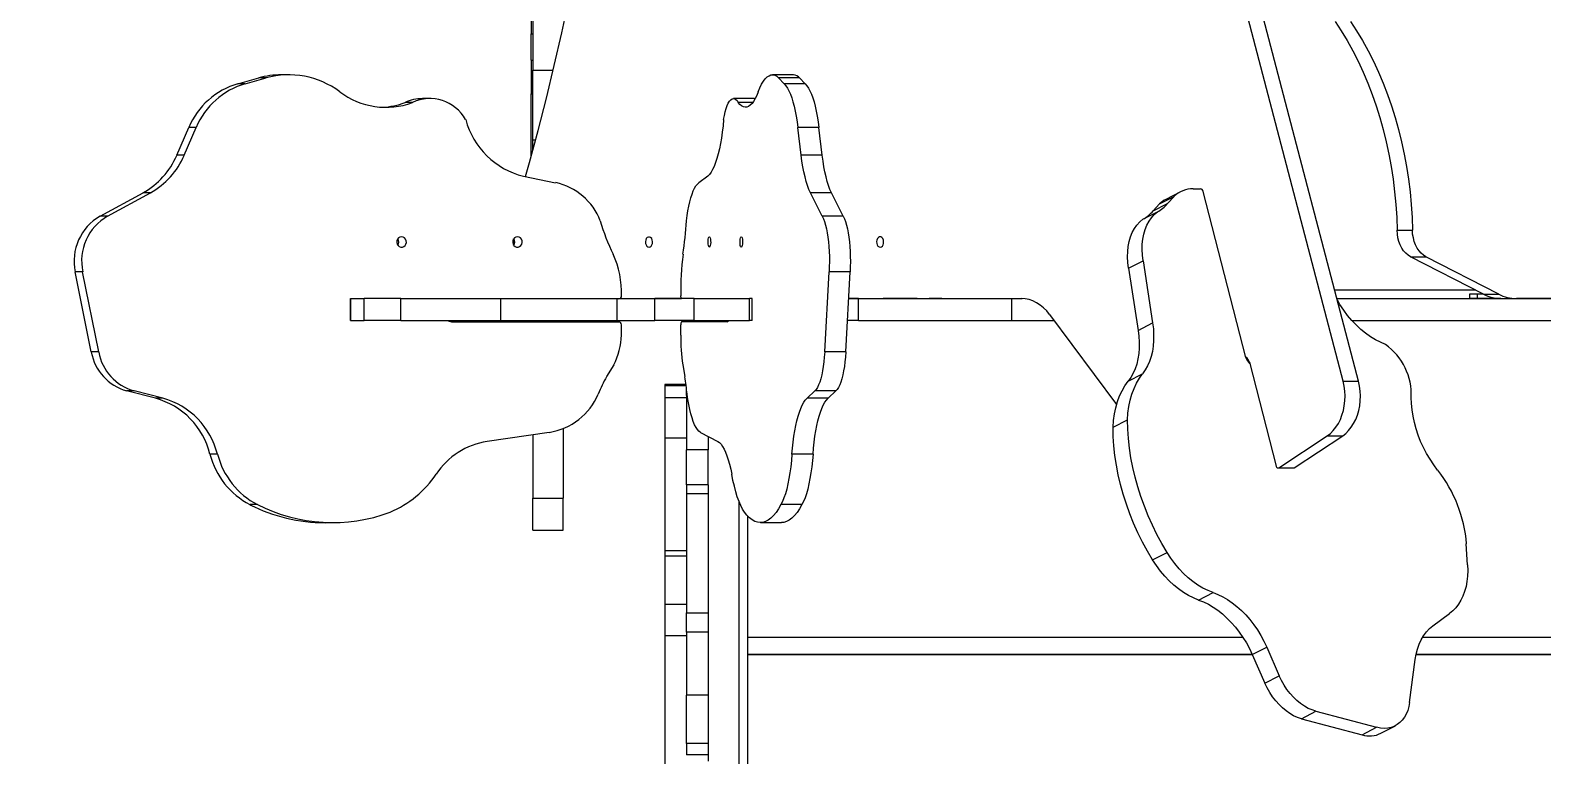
# Model space of a CAD drawing. Header units: millimetres. Extents: x -10374 to 11119, y -8221 to 9433.
# Drawn here: x 4682 to 5724, y 772 to 1272 of the extents above; entities that cross this region are included whole.
import ezdxf

# ---------------------------------------------------------------- set-up
doc = ezdxf.new("R2010")
doc.units = ezdxf.units.MM
for name, color, linetype in [('DIKOM_ОБЪЕКТ', 7, 'Continuous'), ('DIKOM_РАЗМЕР_ЗОНА', 7, 'Continuous'), ('DIKOM_РАЗМЕР_ОБЪЕКТА', 7, 'Continuous')]:
    doc.layers.add(name, color=color, linetype=linetype)
doc.styles.add('style1', font='arial.ttf', dxfattribs={"width": 0.8})
doc.dimstyles.new('1-50', dxfattribs={"dimtxt": 300, "dimasz": 200, "dimexe": 100, "dimexo": 0, "dimgap": 100, "dimtad": 0, "dimdec": 0, "dimtxsty": 'style1', "dimcen": 0, "dimclrd": 7, "dimclre": 7, "dimadec": 1, "dimazin": 2, "dimtfac": 1, "dimtdec": 0, "dimtmove": 1, "dimatfit": 3, "dimfxl": 0, "dimlwd": 25, "dimlwe": 18, "dimarcsym": 0})

# ---------------------------------------------------------------- blocks, each defined once
blk = doc.blocks.new('*D15')
at = {"layer": 'Defpoints', "color": 0, "transparency": 16777216}
for p in [(-5227.9, 8308.8), (9119.4, -1150.4), (-5227.9, -1991.8)]:
    blk.add_point(p, dxfattribs=at)
at = {"layer": 'DIKOM_РАЗМЕР_ОБЪЕКТА', "color": 7, "lineweight": 18, "transparency": 16777216}
for p, q in [((-5227.9, -1991.8), (-5227.9, 8408.8)), ((9119.4, -1150.4), (9119.4, 8408.8))]:
    blk.add_line(p, q, dxfattribs=at)
at = {"layer": 'DIKOM_РАЗМЕР_ОБЪЕКТА', "color": 7, "lineweight": 25, "transparency": 16777216}
for p, q in [((-5027.9, 8308.8), (187.4, 8308.8)), ((8919.4, 8308.8), (1267.2, 8308.8))]:
    blk.add_line(p, q, dxfattribs=at)
at = {"layer": 'DIKOM_РАЗМЕР_ОБЪЕКТА', "color": 7, "transparency": 16777216}
for points in [[(-5027.9, 8342.1), (-5027.9, 8275.4), (-5227.9, 8308.8)], [(8919.4, 8342.1), (8919.4, 8275.4), (9119.4, 8308.8)]]:
    blk.add_solid(points, dxfattribs=at)
at = {"layer": 'DIKOM_РАЗМЕР_ОБЪЕКТА', "color": 0, "transparency": 16777216, "insert": (727.3, 8308.8), "char_height": 300, "attachment_point": 5, "style": 'style1'}
blk.add_mtext('14350', dxfattribs=at)
blk = doc.blocks.new('*D14')
at = {"layer": 'Defpoints', "color": 0, "transparency": 16777216}
for p in [(-7515.9, 9236.3), (11119.4, -1423.4), (-7515.9, -2401.6)]:
    blk.add_point(p, dxfattribs=at)
at = {"layer": 'DIKOM_РАЗМЕР_ЗОНА', "color": 7, "lineweight": 18, "transparency": 16777216}
for p, q in [((-7515.9, -2401.6), (-7515.9, 9336.3)), ((11119.4, -1423.4), (11119.4, 9336.3))]:
    blk.add_line(p, q, dxfattribs=at)
at = {"layer": 'DIKOM_РАЗМЕР_ЗОНА', "color": 7, "lineweight": 25, "transparency": 16777216}
for p, q in [((-7315.9, 9236.3), (77.6, 9236.3)), ((10919.4, 9236.3), (1157.3, 9236.3))]:
    blk.add_line(p, q, dxfattribs=at)
at = {"layer": 'DIKOM_РАЗМЕР_ЗОНА', "color": 7, "transparency": 16777216}
for points in [[(-7315.9, 9269.7), (-7315.9, 9203), (-7515.9, 9236.3)], [(10919.4, 9269.7), (10919.4, 9203), (11119.4, 9236.3)]]:
    blk.add_solid(points, dxfattribs=at)
at = {"layer": 'DIKOM_РАЗМЕР_ЗОНА', "color": 0, "transparency": 16777216, "insert": (617.5, 9236.3), "char_height": 300, "attachment_point": 5, "style": 'style1'}
blk.add_mtext('18650', dxfattribs=at)

msp = doc.modelspace()

# ---------------------------------------------------------------- linework, layer by layer
at = {"layer": 'DIKOM_ОБЪЕКТ', "color": 7, "linetype": 'Continuous', "lineweight": 15}
for p, q in [((5027, 1403.6), (5027, 1269.1)), ((5028, 1322.5), (5028, 1244.1)), ((5586.6, 1029.6), (5521.2, 1279.7)), ((5597.2, 1029.6), (5531.8, 1279.7)), ((5027, 1269.1), (5028, 1269.1)), ((5027, 1250.9), (5027, 1269.1)), ((5027, 1250.9), (5028, 1250.9)), ((5027, 1250.9), (5027, 1227.7)), ((4859.9, 1240.9), (4854.8, 1240.9)), ((5028, 1196.1), (5028, 1244.1)), ((5028, 1244.1), (5042.1, 1244.1)), ((5207.7, 1240.9), (5193.2, 1240.9)), ((4824.7, 1234.7), (4839.2, 1238.8)), ((4829.8, 1234.7), (4824.7, 1234.7)), ((4829.8, 1234.7), (4844.3, 1238.8)), ((4844.3, 1238.8), (4839.2, 1238.8)), ((5201.4, 1234.7), (5197.5, 1238.8)), ((5212, 1238.8), (5197.5, 1238.8)), ((5215.9, 1234.7), (5201.4, 1234.7)), ((5215.9, 1234.7), (5212, 1238.8)), ((4945.1, 1221.8), (4940, 1221.8)), ((4957.1, 1224.6), (4952, 1224.6)), ((5027, 1227.7), (5028, 1227.7)), ((5027, 1184.9), (5027, 1227.7)), ((5180.9, 1224.6), (5166.4, 1224.6)), ((5179.7, 1221.8), (5169.7, 1221.8)), ((5180.9, 1224.6), (5181.4, 1224.5)), ((4782.6, 1185.4), (4791, 1204.6)), ((4787.8, 1185.4), (4796.1, 1204.6)), ((4796.1, 1204.6), (4791, 1204.6)), ((5213, 1185.4), (5210.7, 1204.6)), ((5225.2, 1204.6), (5210.7, 1204.6)), ((5227.5, 1185.4), (5225.2, 1204.6)), ((5028, 1188.6), (5028, 1196.1)), ((5028, 1196.1), (5030, 1196.1)), ((4787.8, 1185.4), (4782.6, 1185.4)), ((5227.5, 1185.4), (5213, 1185.4)), ((5021.6, 1171), (5043.8, 1166.5)), ((5148.6, 1171), (5142.5, 1166.5)), ((4729.8, 1143.5), (4759.4, 1159.6)), ((4735, 1143.5), (4764.5, 1159.6)), ((4764.5, 1159.6), (4759.4, 1159.6)), ((5227.6, 1143.5), (5219.4, 1159.6)), ((5233.9, 1159.6), (5219.4, 1159.6)), ((5242.1, 1143.5), (5233.9, 1159.6)), ((5460.1, 1152), (5470.1, 1157.1)), ((5474.4, 1160.2), (5464.4, 1155)), ((5470.1, 1157.1), (5465.6, 1152.2)), ((5483.2, 1162.3), (5488.3, 1162.4)), ((5519.6, 1046.1), (5490.2, 1160.5)), ((5448.6, 1141.3), (5458.6, 1146.5)), ((5455.6, 1147.1), (5465.6, 1152.2)), ((5460.1, 1152), (5455.6, 1147.1)), ((4735, 1143.5), (4729.8, 1143.5)), ((5242.1, 1143.5), (5227.6, 1143.5)), ((5623.8, 1133.7), (5634.4, 1133.7)), ((5633.1, 1115.4), (5643.7, 1115.4)), ((5683.3, 1089.6), (5633.1, 1115.4)), ((5693.9, 1089.6), (5643.7, 1115.4)), ((4717.8, 1105.1), (4712.7, 1105.1)), ((4723.7, 1049.8), (4712.7, 1105.1)), ((4728.9, 1049.8), (4717.8, 1105.1)), ((5229.3, 1049.8), (5232.3, 1105.1)), ((5246.8, 1105.1), (5232.3, 1105.1)), ((5243.8, 1049.8), (5246.8, 1105.1)), ((5438.7, 1107.6), (5448.7, 1112.7)), ((5438.7, 1107.6), (5445.3, 1064.7)), ((5448.7, 1112.7), (5455.3, 1069.8)), ((4902.3, 1086.6), (4902.3, 1071.6)), ((4902.4, 1086.6), (4902.3, 1086.6)), ((4902.4, 1071.6), (4902.4, 1086.6)), ((4902.4, 1086.6), (4911.8, 1086.6)), ((4911.8, 1071.6), (4911.8, 1086.6)), ((4937.1, 1086.6), (4911.8, 1086.6)), ((4937.1, 1071.6), (4937.1, 1086.6)), ((4937.1, 1086.6), (5006.1, 1086.6)), ((5006.1, 1071.6), (5006.1, 1086.6)), ((5006.1, 1086.6), (5086.3, 1086.6)), ((5086.3, 1071.6), (5086.3, 1086.6)), ((5086.3, 1086.6), (5112.1, 1086.6)), ((5087.5, 1086.6), (5130.5, 1086.6)), ((5110, 1086.6), (5110.2, 1086.6)), ((5112.1, 1071.6), (5112.1, 1086.6)), ((5139.4, 1086.6), (5112.1, 1086.6)), ((5139.4, 1071.6), (5139.4, 1086.6)), ((5139.4, 1086.6), (5177.5, 1086.6)), ((5177.5, 1071.6), (5177.5, 1086.6)), ((5179.2, 1086.6), (5177.5, 1086.6)), ((5179.2, 1071.6), (5179.2, 1086.6)), ((5245.8, 1086.6), (5364.8, 1086.6)), ((5252.6, 1086.6), (5245.8, 1086.6)), ((5252.6, 1071.6), (5252.6, 1086.6)), ((5252.6, 1086.6), (5358.2, 1086.6)), ((5269.5, 1086.6), (5293.6, 1086.6)), ((5292.9, 1086.6), (5269.5, 1086.6)), ((5358.2, 1071.6), (5358.2, 1086.6)), ((5358.2, 1086.6), (5365.3, 1086.6)), ((5580.7, 1092.6), (5677.5, 1092.6)), ((5582.3, 1086.6), (5808.3, 1086.6)), ((5673.7, 1089.6), (5673.7, 1086.6)), ((5679, 1089.6), (5679, 1086.6)), ((5683.3, 1089.6), (5679, 1089.6)), ((5695.3, 1086.6), (5679, 1086.6)), ((5683.3, 1089.6), (5693.9, 1089.6)), ((5695.4, 1086.6), (5706, 1086.6)), ((5705.1, 1086.6), (5707.1, 1086.6)), ((5844.4, 1086.6), (5706, 1086.6)), ((5384.3, 1075.6), (5430.4, 1013.6)), ((4902.4, 1071.6), (4902.3, 1071.6)), ((4902.4, 1071.6), (4911.8, 1071.6)), ((4937.1, 1071.6), (4911.8, 1071.6)), ((4937.1, 1071.6), (5006.1, 1071.6)), ((4972.8, 1070.6), (5087.3, 1070.6)), ((5006.1, 1071.6), (5086.3, 1071.6)), ((5028, 1071.6), (5028, 1070.6)), ((5049, 1071.6), (5049, 1070.6)), ((5086.3, 1071.6), (5112.1, 1071.6)), ((5089.1, 1061.4), (5089.1, 1068.6)), ((5139.4, 1071.6), (5112.1, 1071.6)), ((5130, 1061.4), (5130, 1068.6)), ((5162.1, 1070.6), (5130.5, 1070.6)), ((5139.4, 1071.6), (5177.5, 1071.6)), ((5149, 1071.6), (5149, 1070.6)), ((5179.2, 1071.6), (5177.5, 1071.6)), ((5252.6, 1071.6), (5245, 1071.6)), ((5252.6, 1071.6), (5358.2, 1071.6)), ((5358.2, 1071.6), (5387.3, 1071.6)), ((5445.3, 1064.7), (5455.3, 1069.8)), ((5592.6, 1071.6), (5808.3, 1071.6)), ((4728.9, 1049.8), (4723.7, 1049.8)), ((5243.8, 1049.8), (5229.3, 1049.8)), ((5520.1, 1044.9), (5521, 1044.9)), ((5522, 1042.7), (5540.4, 971.2)), ((5522.2, 1042), (5522.1, 1041.9)), ((5083.9, 1040.9), (5078.9, 1032.8)), ((5131.5, 1040.9), (5132.8, 1032.8)), ((5438.4, 1029.7), (5448.4, 1034.8)), ((4753.3, 1023), (4748.1, 1023)), ((4768, 1017.9), (4748.1, 1023)), ((4773.1, 1017.9), (4753.3, 1023)), ((5133.7, 1027.4), (5119, 1027.4)), ((5119, 1027.4), (5119, 1026.5)), ((5119, 1026.5), (5119, 1018.1)), ((5133.8, 1026.5), (5119, 1026.5)), ((5134, 1019.7), (5134, 1024.6)), ((5217.1, 1017.9), (5222.5, 1023)), ((5237, 1023), (5222.5, 1023)), ((5231.6, 1017.9), (5237, 1023)), ((5586.6, 1029.6), (5597.2, 1029.6)), ((4773.1, 1017.9), (4768, 1017.9)), ((5134, 1018.1), (5119, 1018.1)), ((5119, 1018.1), (5119, 990.3)), ((5134.5, 1019.7), (5134, 1019.7)), ((5134, 1019.7), (5134, 982.4)), ((5231.6, 1017.9), (5217.1, 1017.9)), ((5428.1, 997.9), (5438, 1003)), ((5039.4, 994.4), (4996.6, 988.1)), ((5028, 992.7), (5028, 949)), ((5049, 997), (5049, 949)), ((5134, 990.3), (5119, 990.3)), ((5119, 990.3), (5119, 912.7)), ((5143.7, 994.4), (5155.5, 988.1)), ((5149, 991.6), (5149, 982.4)), ((5542.3, 970), (5575.7, 992)), ((5552.9, 970), (5586.3, 992)), ((5575.7, 992), (5586.3, 992)), ((4810.7, 979.3), (4805.6, 979.3)), ((5149, 982.4), (5134, 982.4)), ((5134, 958.3), (5134, 982.4)), ((5149, 958.3), (5149, 982.4)), ((5221.2, 979.3), (5206.7, 979.3)), ((5541.7, 969.9), (5552.3, 969.9)), ((5542.3, 970), (5552.9, 970)), ((5028, 949), (5049, 949)), ((5028, 926.9), (5028, 949)), ((5049, 926.9), (5049, 949)), ((5149, 958.3), (5134, 958.3)), ((5134, 958.3), (5134, 951.9)), ((5149, 951.9), (5134, 951.9)), ((5134, 951.9), (5134, 870)), ((5149, 958.3), (5149, 951.9)), ((5149, 951.9), (5149, 892.1)), ((4838.3, 944.6), (4833.2, 944.6)), ((5170, 947.3), (5170, -348.8)), ((5213.6, 944.6), (5199.1, 944.6)), ((4884.9, 932.2), (4890, 932.2)), ((5176, 936.8), (5176, -350.7)), ((5184.9, 932.2), (5199.4, 932.2)), ((5028, 926.9), (5049, 926.9)), ((5672.4, 903.1), (5671.5, 917.5)), ((5134, 912.7), (5119, 912.7)), ((5119, 912.7), (5119, 909.1)), ((5134, 909.1), (5119, 909.1)), ((5119, 909.1), (5119, 875.8)), ((5455.3, 906.4), (5465.3, 911.5)), ((5149, 892.1), (5149, 767.8)), ((5134, 875.8), (5119, 875.8)), ((5119, 875.8), (5119, 854.1)), ((5487, 878.8), (5497, 883.9)), ((5134, 870), (5149, 870)), ((5134, 856.7), (5134, 870)), ((5648.4, 861), (5659.9, 869.4)), ((5149, 856.7), (5134, 856.7)), ((5134, 856.7), (5134, 813.3)), ((5134, 854.1), (5119, 854.1)), ((5119, 854.1), (5119, 628.9)), ((5176, 853.2), (5517.4, 853.2)), ((5523.9, 841.3), (5533.9, 846.4)), ((5533.9, 846.4), (5542.6, 826.5)), ((5641.4, 853.2), (5822, 853.2)), ((5176, 841.3), (5523.9, 841.3)), ((5523.9, 841.2), (5176, 841.2)), ((5523.9, 841.3), (5532.7, 821.4)), ((5632.4, 808.2), (5636.2, 837.7)), ((5636.8, 841.3), (5822, 841.3)), ((5822, 841.2), (5636.8, 841.2)), ((5532.7, 821.4), (5542.6, 826.5)), ((5149, 813.3), (5134, 813.3)), ((5134, 779.9), (5134, 813.3)), ((5557.8, 797), (5567.8, 802.1)), ((5557.8, 797), (5599.7, 785.9)), ((5567.8, 802.1), (5609.7, 791.1)), ((5612.6, 787), (5622.6, 792.1)), ((5599.7, 785.9), (5609.7, 791.1)), ((5149, 779.9), (5134, 779.9)), ((5134, 779.9), (5134, 772.1)), ((5149, 772.1), (5134, 772.1))]:
    msp.add_line(p, q, dxfattribs=at)
at = {"layer": 'DIKOM_ОБЪЕКТ', "color": 7, "linetype": 'Continuous', "lineweight": 15, "flags": 128}
for points in [[(5023.1, 1170.7), (5025.8, 1180.4), (5031.7, 1202.6), (5037.4, 1224.9), (5042.8, 1247.3), (5048, 1269.8), (5053, 1292.4), (5057.7, 1315.1), (5062.2, 1337.9), (5066.4, 1360.9), (5070.4, 1383.9), (5074.2, 1406.9), (5077.7, 1430.1), (5080.9, 1453.3), (5083.9, 1476.6), (5086.7, 1500), (5089.2, 1523.4), (5091.5, 1546.9), (5093.5, 1570.4), (5095.3, 1593.9), (5096.8, 1617.5)], [(5581, 1277.7), (5585.2, 1271.2), (5589.3, 1264.5), (5593.2, 1257.5), (5596.9, 1250.3), (5600.3, 1242.8), (5603.6, 1235.2), (5606.6, 1227.4), (5609.4, 1219.5), (5611.9, 1211.4), (5614.2, 1203.1), (5616.3, 1194.7), (5618.1, 1186.2), (5619.7, 1177.6), (5621, 1168.9), (5622.1, 1160.2), (5622.9, 1151.4), (5623.5, 1142.5), (5623.8, 1133.7)], [(5591.6, 1277.7), (5595.8, 1271.2), (5599.9, 1264.5), (5603.8, 1257.5), (5607.5, 1250.3), (5610.9, 1242.8), (5614.2, 1235.2), (5617.2, 1227.4), (5620, 1219.5), (5622.5, 1211.4), (5624.8, 1203.1), (5626.9, 1194.7), (5628.7, 1186.2), (5630.3, 1177.6), (5631.6, 1168.9), (5632.7, 1160.2), (5633.5, 1151.4), (5634.1, 1142.5), (5634.4, 1133.7)], [(5183.5, 1229.2), (5184.6, 1232), (5185.8, 1234.4), (5187, 1236.5), (5188.3, 1238.1), (5189.6, 1239.4), (5190.9, 1240.3), (5192.2, 1240.8), (5193.5, 1240.9), (5194.9, 1240.6), (5196.2, 1239.9), (5197.5, 1238.8)], [(5201.4, 1234.7), (5202.5, 1233.4), (5203.6, 1231.8), (5204.6, 1229.9), (5205.6, 1227.6), (5206.5, 1225.1), (5207.4, 1222.2), (5208.2, 1219.2), (5208.9, 1215.8), (5209.6, 1212.3), (5210.2, 1208.6), (5210.7, 1204.6)], [(5215.9, 1234.7), (5217, 1233.4), (5218.1, 1231.8), (5219.1, 1229.9), (5220.1, 1227.6), (5221, 1225.1), (5221.9, 1222.2), (5222.7, 1219.2), (5223.4, 1215.8), (5224.1, 1212.3), (5224.7, 1208.6), (5225.2, 1204.6)], [(5159.6, 1210), (5160.1, 1212.8), (5160.7, 1215.4), (5161.4, 1217.7), (5162.1, 1219.7), (5162.8, 1221.4), (5163.7, 1222.7), (5164.5, 1223.7), (5165.4, 1224.3), (5166.3, 1224.6), (5167.1, 1224.4), (5168, 1223.9), (5168.9, 1223.1), (5169.7, 1221.8)], [(5183.5, 1229.2), (5182.5, 1226.7), (5181.4, 1224.5), (5180.3, 1222.6), (5179.2, 1221.1), (5178, 1219.9), (5176.8, 1219.1), (5175.6, 1218.6), (5174.4, 1218.6), (5173.2, 1218.8), (5172, 1219.5), (5170.8, 1220.5), (5169.7, 1221.8)], [(5159.6, 1210), (5159.2, 1205.7), (5158.7, 1201.4), (5158.1, 1197.3), (5157.5, 1193.5), (5156.7, 1189.8), (5155.9, 1186.4), (5155, 1183.2), (5154.1, 1180.4), (5153.1, 1177.8), (5152, 1175.6), (5150.9, 1173.7), (5149.8, 1172.1), (5148.6, 1171)], [(5219.4, 1159.6), (5218.4, 1161.9), (5217.4, 1164.5), (5216.5, 1167.3), (5215.7, 1170.5), (5214.9, 1173.9), (5214.2, 1177.5), (5213.6, 1181.4), (5213, 1185.4)], [(5233.9, 1159.6), (5232.9, 1161.9), (5231.9, 1164.5), (5231, 1167.3), (5230.2, 1170.5), (5229.4, 1173.9), (5228.7, 1177.5), (5228.1, 1181.4), (5227.5, 1185.4)], [(5134.1, 1140.2), (5134.5, 1143.8), (5135, 1147.2), (5135.6, 1150.4), (5136.3, 1153.4), (5137, 1156.2), (5137.8, 1158.7), (5138.7, 1160.9), (5139.6, 1162.8), (5140.5, 1164.4), (5141.5, 1165.6), (5142.5, 1166.5)], [(5448.7, 1112.7), (5448.2, 1116.6), (5448, 1120.4), (5448.1, 1124.1), (5448.5, 1127.7), (5449.2, 1131.1), (5450.1, 1134.3), (5451.3, 1137.3), (5452.8, 1140), (5454.5, 1142.4), (5456.4, 1144.6), (5458.6, 1146.5)], [(5227.6, 1143.5), (5228.4, 1141.7), (5229.1, 1139.7), (5229.8, 1137.3), (5230.4, 1134.7), (5230.9, 1131.9), (5231.4, 1128.9), (5231.8, 1125.8), (5232.1, 1122.5), (5232.3, 1119), (5232.5, 1115.6), (5232.5, 1112.1), (5232.4, 1108.5), (5232.3, 1105.1)], [(5242.1, 1143.5), (5242.9, 1141.7), (5243.6, 1139.7), (5244.3, 1137.3), (5244.9, 1134.7), (5245.4, 1131.9), (5245.9, 1128.9), (5246.3, 1125.8), (5246.6, 1122.5), (5246.8, 1119), (5246.9, 1115.6), (5247, 1112.1), (5246.9, 1108.5), (5246.8, 1105.1)], [(5438.7, 1107.6), (5438.2, 1111.5), (5438, 1115.3), (5438.1, 1119), (5438.5, 1122.6), (5439.2, 1126), (5440.1, 1129.2), (5441.3, 1132.1), (5442.8, 1134.9), (5444.5, 1137.3), (5446.5, 1139.5), (5448.6, 1141.3)], [(4937.6, 1129.1), (4936.5, 1128.9), (4935.6, 1128.4), (4934.9, 1127.5), (4934.4, 1126.5), (4934.3, 1125.3), (4934.6, 1124.2), (4935.2, 1123.2), (4936, 1122.5), (4937.1, 1122.1), (4938.2, 1122.1), (4939.2, 1122.5), (4940, 1123.2), (4940.6, 1124.2), (4940.9, 1125.3), (4940.8, 1126.5), (4940.4, 1127.5), (4939.6, 1128.4), (4938.7, 1128.9), (4937.6, 1129.1)], [(5017.5, 1129.1), (5016.4, 1128.9), (5015.5, 1128.4), (5014.7, 1127.5), (5014.3, 1126.5), (5014.2, 1125.3), (5014.5, 1124.2), (5015.1, 1123.2), (5015.9, 1122.5), (5016.9, 1122.1), (5018, 1122.1), (5019, 1122.5), (5019.9, 1123.2), (5020.5, 1124.2), (5020.8, 1125.3), (5020.7, 1126.5), (5020.2, 1127.5), (5019.5, 1128.4), (5018.6, 1128.9), (5017.5, 1129.1)], [(5108.2, 1122.1), (5109, 1122.3), (5109.7, 1122.8), (5110.2, 1123.7), (5110.6, 1124.7), (5110.6, 1125.9), (5110.4, 1127), (5110, 1128), (5109.3, 1128.7), (5108.6, 1129), (5107.8, 1129), (5107, 1128.7), (5106.3, 1128), (5105.9, 1127), (5105.7, 1125.9), (5105.8, 1124.7), (5106.1, 1123.7), (5106.6, 1122.8), (5107.4, 1122.3), (5108.2, 1122.1)], [(5149.8, 1129.1), (5150.1, 1128.9), (5150.3, 1128.4), (5150.5, 1127.5), (5150.6, 1126.5), (5150.7, 1125.3), (5150.6, 1124.2), (5150.4, 1123.2), (5150.2, 1122.5), (5149.9, 1122.1), (5149.6, 1122.1), (5149.3, 1122.5), (5149.1, 1123.2), (5148.9, 1124.2), (5148.9, 1125.3), (5148.9, 1126.5), (5149, 1127.5), (5149.2, 1128.4), (5149.5, 1128.9), (5149.8, 1129.1)], [(5171.8, 1129.1), (5172.1, 1128.9), (5172.3, 1128.4), (5172.5, 1127.5), (5172.6, 1126.5), (5172.7, 1125.3), (5172.6, 1124.2), (5172.4, 1123.2), (5172.2, 1122.5), (5171.9, 1122.1), (5171.6, 1122.1), (5171.3, 1122.5), (5171.1, 1123.2), (5170.9, 1124.2), (5170.9, 1125.3), (5170.9, 1126.5), (5171, 1127.5), (5171.2, 1128.4), (5171.5, 1128.9), (5171.8, 1129.1)], [(5267.5, 1122.1), (5268.3, 1122.3), (5269, 1122.8), (5269.5, 1123.7), (5269.9, 1124.7), (5269.9, 1125.9), (5269.7, 1127), (5269.3, 1128), (5268.6, 1128.7), (5267.9, 1129.1), (5267.1, 1129.1), (5266.3, 1128.7), (5265.6, 1128), (5265.2, 1127), (5265, 1125.9), (5265.1, 1124.7), (5265.4, 1123.7), (5265.9, 1122.8), (5266.7, 1122.3), (5267.5, 1122.1)], [(5633.1, 1115.4), (5631.4, 1116.5), (5629.8, 1117.9), (5628.3, 1119.5), (5627, 1121.5), (5625.9, 1123.6), (5625, 1126), (5624.4, 1128.4), (5624, 1131), (5623.8, 1133.7)], [(5643.7, 1115.4), (5642, 1116.5), (5640.4, 1117.9), (5638.9, 1119.5), (5637.6, 1121.5), (5636.5, 1123.6), (5635.6, 1126), (5635, 1128.4), (5634.5, 1131), (5634.4, 1133.7)], [(5293.6, 1086.6), (5295.5, 1086.6), (5297.7, 1086.6), (5300, 1086.6), (5302.5, 1086.6), (5305, 1086.6), (5307.6, 1086.6), (5310.1, 1086.6), (5312.6, 1086.6), (5314.9, 1086.6), (5317.1, 1086.6), (5319, 1086.6), (5320.7, 1086.6), (5322.1, 1086.6), (5323.2, 1086.6), (5323.9, 1086.6), (5324, 1086.6)], [(5302.5, 1086.6), (5303.5, 1086.6), (5304.7, 1086.6), (5305.9, 1086.6), (5307.1, 1086.6), (5308.2, 1086.6), (5309.1, 1086.6), (5309.7, 1086.6), (5310, 1086.6), (5309.9, 1086.6), (5309.5, 1086.6), (5308.7, 1086.6), (5307.7, 1086.6), (5306.5, 1086.6), (5305.3, 1086.6), (5304.1, 1086.6), (5303, 1086.6), (5302.1, 1086.6), (5301.5, 1086.6), (5301.2, 1086.6), (5301.3, 1086.6), (5301.7, 1086.6), (5302.5, 1086.6)], [(5384.3, 1075.6), (5382.3, 1078.1), (5380.1, 1080.3), (5377.8, 1082.2), (5375.3, 1083.7), (5372.8, 1085), (5370.1, 1085.9), (5367.5, 1086.4), (5364.8, 1086.6)], [(5615.8, 1055), (5612.4, 1056.5), (5608.9, 1058.2), (5605.5, 1060.3), (5602.1, 1062.7), (5598.8, 1065.4), (5595.7, 1068.4), (5592.6, 1071.6), (5589.7, 1075), (5587, 1078.7), (5584.4, 1082.5), (5582.6, 1085.6)], [(5679, 1089.6), (5677.3, 1089.6), (5675.9, 1089.6), (5674.8, 1089.6), (5674.1, 1089.6), (5673.7, 1089.6), (5673.7, 1089.6)], [(5679, 1086.6), (5677.3, 1086.6), (5675.9, 1086.6), (5674.8, 1086.6), (5674.1, 1086.6), (5673.7, 1086.6), (5673.7, 1086.6)], [(5445.3, 1064.7), (5445.8, 1060.6), (5446.1, 1056.5), (5446, 1052.5), (5445.7, 1048.7), (5445.2, 1045), (5444.3, 1041.5), (5443.2, 1038.2), (5441.9, 1035.1), (5440.3, 1032.2), (5438.4, 1029.7)], [(5455.3, 1069.8), (5455.8, 1065.7), (5456, 1061.6), (5456, 1057.7), (5455.7, 1053.8), (5455.1, 1050.1), (5454.3, 1046.6), (5453.2, 1043.3), (5451.8, 1040.2), (5450.2, 1037.4), (5448.4, 1034.8)], [(5229.3, 1049.8), (5229, 1046.3), (5228.7, 1043), (5228.3, 1039.8), (5227.8, 1036.8), (5227.2, 1034), (5226.6, 1031.4), (5225.9, 1029.1), (5225.1, 1027.1), (5224.3, 1025.4), (5223.4, 1024), (5222.5, 1023)], [(5243.8, 1049.8), (5243.5, 1046.3), (5243.2, 1043), (5242.8, 1039.8), (5242.3, 1036.8), (5241.7, 1034), (5241.1, 1031.4), (5240.3, 1029.1), (5239.6, 1027.1), (5238.8, 1025.4), (5237.9, 1024), (5237, 1023)], [(5438, 1003), (5438.3, 1007.7), (5439, 1012.2), (5439.8, 1016.6), (5441, 1020.7), (5442.5, 1024.6), (5444.2, 1028.3), (5446.2, 1031.7), (5448.4, 1034.8)], [(5428.1, 997.9), (5428.4, 1002.6), (5429, 1007.1), (5429.9, 1011.4), (5431, 1015.6), (5432.5, 1019.5), (5434.2, 1023.1), (5436.2, 1026.5), (5438.4, 1029.7)], [(5575.7, 992), (5577.8, 993.6), (5579.8, 995.6), (5581.6, 997.9), (5583.3, 1000.4), (5584.7, 1003.2), (5585.8, 1006.2), (5586.8, 1009.4), (5587.4, 1012.7), (5587.8, 1016.1), (5587.9, 1019.5), (5587.8, 1022.9), (5587.3, 1026.3), (5586.6, 1029.6)], [(5586.3, 992), (5588.4, 993.6), (5590.4, 995.6), (5592.2, 997.9), (5593.8, 1000.4), (5595.3, 1003.2), (5596.4, 1006.2), (5597.4, 1009.4), (5598, 1012.7), (5598.4, 1016.1), (5598.5, 1019.5), (5598.4, 1022.9), (5597.9, 1026.3), (5597.2, 1029.6)], [(5143.7, 994.4), (5142.6, 995.2), (5141.6, 996.3), (5140.6, 997.8), (5139.6, 999.6), (5138.6, 1001.8), (5137.8, 1004.3), (5136.9, 1007.1), (5136.2, 1010.2), (5135.5, 1013.5), (5134.9, 1017), (5134.4, 1020.8)], [(5206.7, 979.3), (5207.1, 983.6), (5207.5, 987.7), (5208.1, 991.7), (5208.7, 995.5), (5209.4, 999.1), (5210.1, 1002.4), (5211, 1005.5), (5211.9, 1008.4), (5212.8, 1010.9), (5213.8, 1013.2), (5214.9, 1015.1), (5215.9, 1016.7), (5217.1, 1017.9)], [(5221.2, 979.3), (5221.6, 983.6), (5222, 987.7), (5222.5, 991.7), (5223.2, 995.5), (5223.9, 999.1), (5224.6, 1002.4), (5225.5, 1005.5), (5226.4, 1008.4), (5227.3, 1010.9), (5228.3, 1013.2), (5229.4, 1015.1), (5230.4, 1016.7), (5231.6, 1017.9)], [(5651.7, 968.3), (5649, 971.9), (5646.5, 975.8), (5644.1, 979.8), (5642, 983.9), (5640, 988.2), (5638.3, 992.5), (5636.9, 996.8), (5635.7, 1001.2), (5634.8, 1005.6), (5634.1, 1009.9), (5633.7, 1014.2), (5633.6, 1018.4)], [(5465.3, 911.5), (5461.7, 917.7), (5458.3, 923.9), (5455.1, 930.4), (5452.2, 936.9), (5449.6, 943.4), (5447.2, 950.1), (5445, 956.8), (5443.2, 963.5), (5441.6, 970.2), (5440.3, 976.9), (5439.3, 983.5), (5438.6, 990.1), (5438.2, 996.6), (5438, 1003)], [(5455.3, 906.4), (5451.7, 912.5), (5448.3, 918.8), (5445.2, 925.2), (5442.2, 931.7), (5439.6, 938.3), (5437.2, 945), (5435, 951.7), (5433.2, 958.4), (5431.6, 965.1), (5430.3, 971.8), (5429.3, 978.4), (5428.6, 985), (5428.2, 991.5), (5428.1, 997.9)], [(5155.5, 988.1), (5156.7, 987.4), (5157.8, 986.2), (5158.9, 984.7), (5159.9, 982.9), (5160.9, 980.7), (5161.9, 978.3), (5162.8, 975.5), (5163.7, 972.4), (5164.5, 969.1), (5165.2, 965.6)], [(5206.7, 979.3), (5206.3, 974.9), (5205.9, 970.6), (5205.3, 966.4), (5204.6, 962.5), (5203.9, 958.8), (5203.1, 955.3), (5202.2, 952.1), (5201.2, 949.3), (5200.2, 946.7), (5199.1, 944.6)], [(5221.2, 979.3), (5220.8, 974.9), (5220.4, 970.6), (5219.8, 966.4), (5219.1, 962.5), (5218.4, 958.8), (5217.6, 955.3), (5216.7, 952.1), (5215.7, 949.3), (5214.7, 946.7), (5213.6, 944.6)], [(5540.4, 971.2), (5540.5, 970.8), (5540.7, 970.5), (5540.9, 970.2), (5541.2, 970), (5541.5, 969.9), (5541.8, 969.9), (5542.1, 969.9), (5542.3, 970)], [(5173.9, 939.3), (5172.6, 941.5), (5171.4, 944), (5170.2, 946.8), (5169, 950), (5168, 953.5), (5167, 957.2), (5166, 961.3), (5165.2, 965.6)], [(5199.1, 944.6), (5197.4, 941.7), (5195.7, 939.2), (5193.9, 937), (5192.1, 935.3), (5190.3, 933.9), (5188.5, 932.9), (5186.7, 932.3), (5184.8, 932.2), (5183, 932.4), (5181.1, 933), (5179.3, 934), (5177.5, 935.4), (5175.7, 937.2), (5173.9, 939.3)], [(5213.6, 944.6), (5211.9, 941.7), (5210.2, 939.2), (5208.4, 937), (5206.6, 935.3), (5204.8, 933.9), (5203, 932.9), (5201.1, 932.3), (5199.4, 932.2)], [(5497, 883.9), (5493.5, 885.3), (5490, 887), (5486.5, 889.1), (5483.1, 891.5), (5479.8, 894.2), (5476.6, 897.2), (5473.5, 900.4), (5470.6, 903.9), (5467.9, 907.6), (5465.3, 911.5)], [(5487, 878.8), (5483.5, 880.2), (5480, 881.9), (5476.6, 884), (5473.2, 886.4), (5469.8, 889.1), (5466.6, 892), (5463.6, 895.3), (5460.6, 898.8), (5457.9, 902.5), (5455.3, 906.4)], [(5672.4, 903.1), (5672.5, 899.1), (5672.4, 895.3), (5671.9, 891.6), (5671.3, 888.1), (5670.3, 884.7), (5669.2, 881.5), (5667.7, 878.6), (5666.1, 875.9), (5664.2, 873.4), (5662.1, 871.3), (5659.9, 869.4)], [(5487, 878.8), (5490.4, 877.5), (5493.7, 875.9), (5497, 873.9), (5500.2, 871.7), (5503.4, 869.2), (5506.5, 866.4), (5509.5, 863.4), (5512.3, 860.1), (5515, 856.7), (5517.5, 853), (5519.9, 849.2), (5522, 845.3), (5523.9, 841.3)], [(5497, 883.9), (5500.3, 882.6), (5503.7, 881), (5507, 879.1), (5510.2, 876.8), (5513.4, 874.3), (5516.5, 871.5), (5519.5, 868.5), (5522.3, 865.3), (5525, 861.8), (5527.5, 858.2), (5529.8, 854.4), (5532, 850.4), (5533.9, 846.4)], [(5636.2, 837.7), (5636.9, 841.5), (5637.8, 845), (5638.9, 848.3), (5640.4, 851.4), (5642, 854.2), (5644, 856.8), (5646.1, 859.1), (5648.4, 861)], [(5567.8, 802.1), (5565.2, 803), (5562.5, 804.1), (5559.9, 805.7), (5557.3, 807.5), (5554.7, 809.5), (5552.3, 811.9), (5550, 814.4), (5547.9, 817.2), (5546, 820.2), (5544.2, 823.3), (5542.6, 826.5)], [(5557.8, 797), (5555.2, 797.8), (5552.5, 799), (5549.9, 800.5), (5547.3, 802.3), (5544.8, 804.4), (5542.4, 806.7), (5540.1, 809.3), (5537.9, 812.1), (5536, 815), (5534.2, 818.2), (5532.7, 821.4)], [(5632.4, 808.2), (5631.9, 805.3), (5631.2, 802.7), (5630.1, 800.2), (5628.9, 798), (5627.4, 796), (5625.7, 794.3), (5623.9, 792.9), (5621.8, 791.7), (5619.6, 790.9), (5617.3, 790.5), (5614.8, 790.3), (5612.3, 790.5), (5609.7, 791.1)]]:
    msp.add_lwpolyline(points, dxfattribs=at)
at = {"layer": 'DIKOM_ОБЪЕКТ', "color": 7, "linetype": 'Continuous', "lineweight": 15}
for centre, radius, start, end in [((4854.8, 1182.8), 58.1, 90.0072, 105.6083), ((4859.9, 1182.3), 58.6, 53.2332, 105.4798), ((5207.4, 1234.9), 5.99, 39.8908, 87.177), ((4839.6, 1184.1), 52.8, 106.3811, 157.0726), ((4844.7, 1184.1), 52.8, 106.3813, 157.0724), ((4926.9, 1271.4), 52.9, 232.9561, 290.2249), ((4921.7, 1271.2), 52.7, 272.8384, 290.3274), ((4952, 1196.9), 27.6, 90.0545, 115.7434), ((4957.1, 1196.3), 28.2, 29.1949, 115.1698), ((5035, 1224.4), 55.1, 195.1132, 255.9689), ((4733.3, 1206.5), 53.7, 299.0612, 336.8461), ((4738.4, 1206.5), 53.7, 299.0613, 336.8458), ((5035, 1125.2), 42.3, 20.826, 77.8865), ((5483.4, 1142.7), 19.7, 90.6, 132.7029), ((5487.9, 1160.1), 2.32, 10.2493, 80.5415), ((5434.4, 1165.9), 28.4, 300.0537, 318.3996), ((5444.4, 1171), 28.4, 300.056, 318.3996), ((5473.4, 1137.7), 19.5, 117.2726, 132.8824), ((4747.6, 1112.5), 35.7, 119.9069, 191.9901), ((4752.8, 1112.5), 35.7, 119.9067, 191.9902), ((5192.9, 1173.1), 122.8, 195.5102, 207.066), ((4769.2, 1167.7), 365.9, 352.0597, 355.6893), ((4931, 1125.6), 4.63, 331.5755, 28.423), ((4932.1, 1125.6), 3.66, 323.2496, 36.7504), ((5010.8, 1125.6), 4.63, 331.4894, 28.5106), ((5012, 1125.6), 3.66, 323.2506, 36.7494), ((5026.5, 1090.9), 62.7, 357.8618, 24.8034), ((5342.3, 1091.2), 212.3, 172.9663, 180.7147), ((5087.3, 1088.5), 1.94, 271.7503, 359.6028), ((5132.2, 1088.1), 2.27, 169.0213, 221.0912), ((5695.6, 1113), 26.4, 242.3415, 269.6852), ((5706.1, 1113), 26.4, 242.3414, 269.6852), ((4972.9, 1076), 5.4, 234.5791, 269.8444), ((5087.2, 1068.7), 1.94, 357.9271, 88.1547), ((5132.4, 1069.1), 2.38, 139.7155, 191.4356), ((5161.7, 1071.8), 1.28, 288.3697, 350.3408), ((5043.6, 1062.1), 45.5, 332.2936, 359.1669), ((5279.2, 1061.6), 149.2, 180.0579, 187.9563), ((5590.8, 1020.3), 42.8, 357.4868, 54.2316), ((4757.2, 1055.8), 34, 190.2179, 254.5534), ((4762.3, 1055.8), 34, 190.2177, 254.5536), ((5516.7, 1041.6), 5.4, 11.1205, 57.0638), ((5528, 1048.2), 8.66, 194.3161, 227.6547), ((5133.1, 999.6), 63.5, 148.514, 160.5467), ((4961.9, 1004.2), 173.3, 5.4716, 9.4768), ((4753.9, 966.6), 53.2, 13.9001, 74.5985), ((4759, 966.6), 53.2, 13.9, 74.5986), ((5032.3, 1038.3), 44.5, 279.2041, 336.7808), ((4858.1, 992.7), 54.2, 194.2553, 242.5833), ((4863.3, 992.7), 54.2, 194.2553, 242.5833), ((5004.4, 937.4), 51.3, 98.779, 146.7104), ((5552.3, 970.9), 1.07, 270.3021, 304.4538), ((4902.3, 1004.9), 71, 292.7263, 326.4532), ((5578.2, 910.3), 93.7, 4.4252, 38.2295), ((4885, 1046.8), 114.7, 243.1058, 269.9341), ((4890, 1046.3), 114.1, 243.0551, 290.3989), ((5604.8, 802.9), 17.8, 253.3666, 295.9328)]:
    msp.add_arc(centre, radius, start, end, dxfattribs=at)

# ---------------------------------------------------------------- dimensions: what is measured, and where the dimension line sits
at = {"layer": 'DIKOM_РАЗМЕР_ЗОНА'}
dim = msp.add_linear_dim(base=(-7515.9, 9236.3), p1=(11119.4, -1423.4), p2=(-7515.9, -2401.6), angle=180, text='18650', dimstyle='1-50', override={"dimscale": 1, "dimtix": 0, "dimtofl": 1, "dimtmove": 1, "dimatfit": 3}, dxfattribs=at)
dim.commit()
dim.dimension.update_dxf_attribs({"geometry": '*D14', "text_midpoint": (617.5, 9236.3), "dimtype": 160})
at = {"layer": 'DIKOM_РАЗМЕР_ОБЪЕКТА'}
dim = msp.add_linear_dim(base=(-5227.9, 8308.8), p1=(9119.4, -1150.4), p2=(-5227.9, -1991.8), angle=180, text='14350', dimstyle='1-50', override={"dimscale": 1, "dimtix": 0, "dimtofl": 1, "dimtmove": 1, "dimatfit": 3}, dxfattribs=at)
dim.commit()
dim.dimension.update_dxf_attribs({"geometry": '*D15', "text_midpoint": (727.3, 8308.8), "dimtype": 160})

doc.saveas('drawing.dxf')
